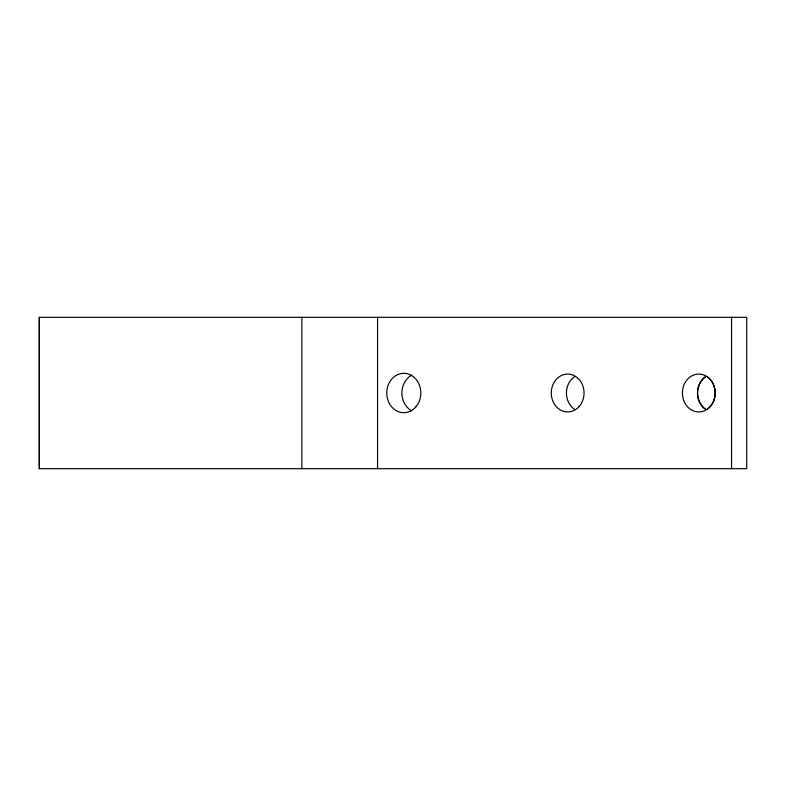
<?xml version="1.0" encoding="UTF-8"?>
<svg xmlns="http://www.w3.org/2000/svg" width="786" height="786" viewBox="0 0 786 786"><rect width="100%" height="100%" fill="white"/><g stroke="black" fill="none" stroke-linecap="round" stroke-linejoin="round"><path stroke-width="1.18" d="M39.3 392.715L39.3 317.308L746.7 317.308L746.7 468.692L39.3 468.692L39.3 393.285M731.56 317.308L731.56 468.692M377.565 317.308L377.565 468.692M301.873 317.308L301.873 468.692M39.3 317.308L39.3 468.692M411.776 410.862A19.679 17.046 90 0 1 401.882 393A19.679 17.046 90 0 1 411.776 375.138M574.615 409.388A18.923 16.388 -90 0 1 566.421 393A18.923 16.388 -90 0 1 574.615 376.612M706.978 376.612A18.923 16.388 90 0 1 715.172 393A18.923 16.388 90 0 1 706.978 409.388M415.843 406.912A19.679 17.046 -90 0 0 408.199 373.989A19.679 17.046 -90 0 0 387.321 398.089A19.679 17.046 -90 0 0 415.843 406.912M712.981 402.461A18.923 16.388 -90 0 0 698.783 374.077A18.923 16.388 -90 0 0 684.586 402.461A18.923 16.388 -90 0 0 712.981 402.461M579.262 406.382A18.923 16.388 -90 0 0 571.913 374.726A18.923 16.388 -90 0 0 551.841 397.903A18.923 16.388 -90 0 0 579.262 406.382M705.73 376.612A18.923 16.388 -90 0 0 705.73 409.388A18.923 16.388 90 0 1 697.536 393A18.923 16.388 90 0 1 705.73 376.612"/></g></svg>
